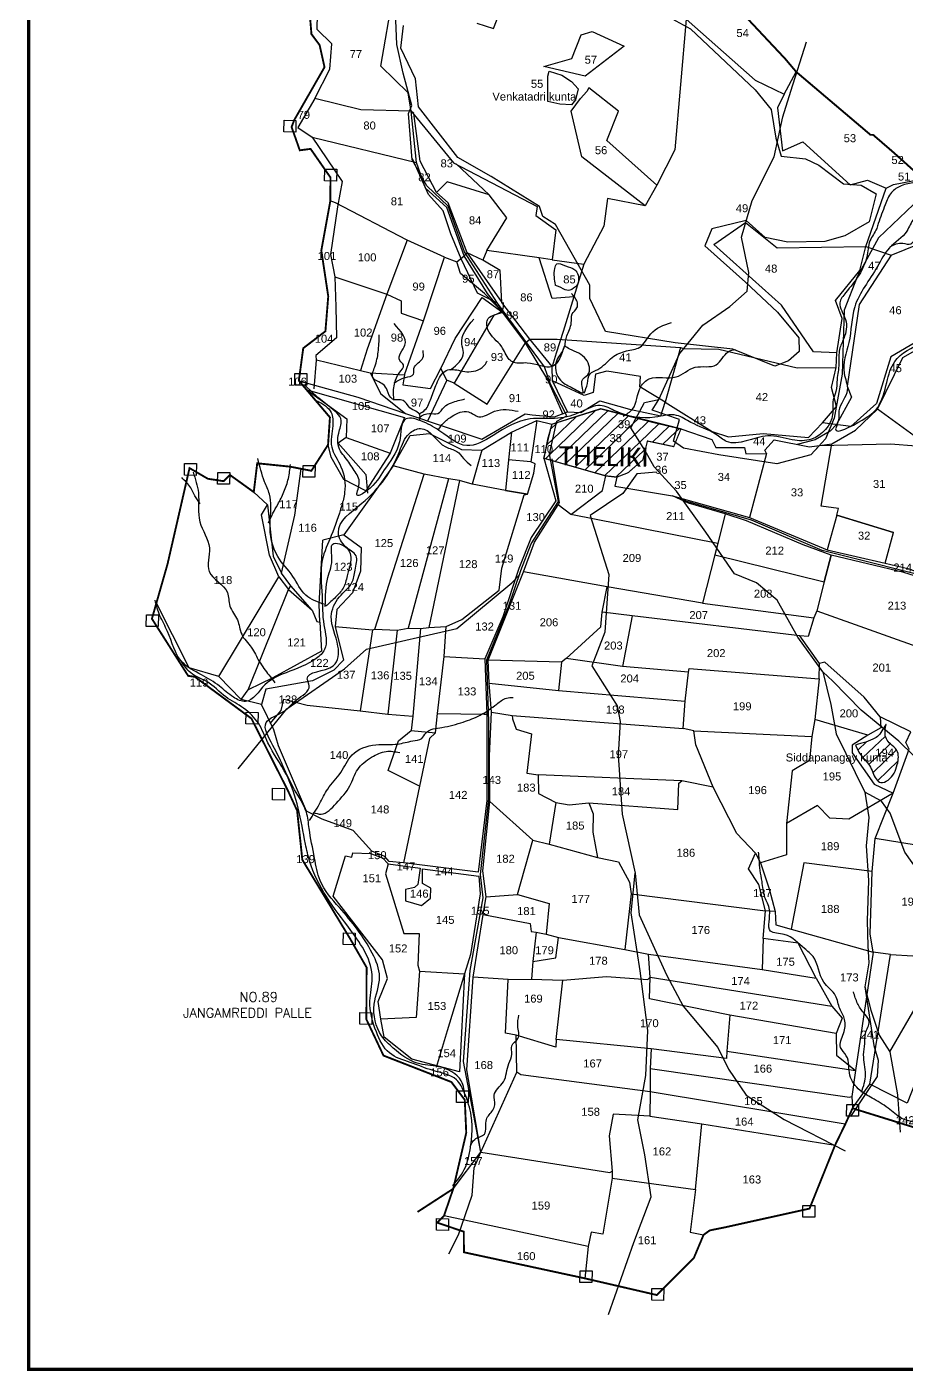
# Model space of a CAD drawing. Header units: inches. Extents: x 198573 to 203005, y 1622290 to 1626765.
# Drawn here: x 198573 to 200440, y 1622290 to 1625145 of the extents above; entities that cross this region are included whole.
import ezdxf
from ezdxf.enums import TextEntityAlignment as Align

# ---------------------------------------------------------------- set-up
doc = ezdxf.new("R2010")
doc.units = ezdxf.units.IN
doc.header["$LTSCALE"] = 15
doc.header["$MEASUREMENT"] = 0
for name, color, linetype in [('HILLS', 3, 'Continuous'), ('PLOT', 7, 'Continuous'), ('PLOT NO', 7, 'Continuous'), ('ROAD', 1, 'Continuous'), ('STREAM', 4, 'Continuous'), ('TEXT', 1, 'Continuous'), ('VILLAGE BOUNDARY', 5, 'Continuous'), ('VILLAGE BOUNDARY STONES', 1, 'Continuous'), ('VILLAGE BOUNDRY', 5, 'Continuous')]:
    doc.layers.add(name, color=color, linetype=linetype)
doc.styles.add('section', font='romant.shx', dxfattribs={"height": 2})
doc.styles.get("Standard").update_dxf_attribs({"font": 'arial.ttf'})
pattern_1 = [(43.9099, (193735.288, 1624458.895), (-13.092405, 13.600313), [])]

msp = doc.modelspace()

# ---------------------------------------------------------------- hatches: boundary and pattern name
at = {"layer": 'PLOT'}
h = msp.add_hatch(dxfattribs=at)
h.set_pattern_fill('ANSI31', color=11, scale=151.024149, angle=-1.0901)
h.set_pattern_definition(pattern_1)
h.paths.add_polyline_path([(199855.5, 1624293.4), (199866.9, 1624314.4), (199791.7, 1624334.1), (199698, 1624304.2), (199683.2, 1624237.5), (199685.7, 1624224.6), (199802.5, 1624191.4), (199826.2, 1624188.9), (199849.6, 1624197.9), (199881, 1624225.3), (199885.8, 1624245), (199885, 1624246.3)])
h = msp.add_hatch(dxfattribs=at)
h.set_pattern_fill('ANSI31', color=11, scale=151.024149, angle=-1.0901)
h.set_pattern_definition(pattern_1)
h.paths.add_polyline_path([(199698, 1624304.2), (199687.8, 1624300.9), (199670.6, 1624228.9), (199685.7, 1624224.6), (199683.2, 1624237.5)])
h = msp.add_hatch(dxfattribs=at)
h.set_pattern_fill('ANSI31', color=11, scale=151.024149, angle=-1.0901)
h.set_pattern_definition(pattern_1)
h.paths.add_polyline_path([(199954.2, 1624293.1), (199904.7, 1624304.4), (199866.9, 1624314.4), (199855.5, 1624293.4), (199885, 1624246.3), (199885.8, 1624245), (199890.9, 1624265.4), (199946.7, 1624253.5), (199950.2, 1624262.2), (199946.5, 1624264.9)])
h = msp.add_hatch(dxfattribs=at)
h.set_pattern_fill('ANSI31', color=11, scale=151.024149, angle=-1.0901)
h.set_pattern_definition(pattern_1)
h.paths.add_polyline_path([(199962.1, 1624291.3), (199954.2, 1624293.1), (199946.5, 1624264.9), (199950.2, 1624262.2)])
at = {"layer": 'STREAM'}
h = msp.add_hatch(dxfattribs=at)
h.set_pattern_fill('ANSI31', color=256, scale=151.024149, angle=-1.0901)
h.set_pattern_definition(pattern_1)
edge = h.paths.add_edge_path()
edge.add_spline(control_points=[(200332.5, 1623619.6), (200335.6, 1623612.7), (200342.9, 1623596.6), (200361.3, 1623580.6), (200370.3, 1623558.9), (200381.1, 1623534.6), (200410.7, 1623548.1), (200422.2, 1623574.1), (200426, 1623607.4), (200403.4, 1623623.4), (200394.1, 1623636.7), (200395.5, 1623650.2), (200395.7, 1623651.7)], knot_values=[9.335601, 9.335601, 9.335601, 9.335601, 11.5604, 14.58455, 16.213629, 18.913851, 20.555215, 24.357425, 27.355235, 29.298539, 32.032487, 32.376571, 32.376571, 32.376571, 32.376571], degree=3, periodic=0)
edge.add_line((200395.7, 1623651.7), (200392, 1623654.7))
edge.add_spline(control_points=[(200392, 1623654.7), (200389.7, 1623650.8), (200383.5, 1623640.3), (200366.5, 1623629), (200347.3, 1623623.7), (200332.5, 1623619.6)], knot_values=[0, 0, 0, 0, 1.04632, 2.382709, 6.742413, 6.742413, 6.742413, 6.742413], degree=3, periodic=0)
h.paths.add_polyline_path([(200159.9, 1623573.2), (200424.7, 1623568.2), (200425.5, 1623607.2), (200160.7, 1623612.3)], flags=9)
h.paths.add_polyline_path([(200362.8, 1623587.8), (200420, 1623586.7), (200420.6, 1623617.6), (200363.4, 1623618.7)], flags=24)

# ---------------------------------------------------------------- linework, layer by layer
at = {"layer": 'HILLS'}
for points in [[(199528.7, 1625152.9), (199564.1, 1625141.6), (199595.5, 1625222.2)], [(199935.6, 1625166.7), (199982.6, 1625140.9), (200119.8, 1625011.5), (200153.7, 1624969.5), (200163.5, 1624908.6), (200174.5, 1624870.4), (200226.5, 1624864.9), (200254.5, 1624851.5), (200307.2, 1624811.4), (200344.9, 1624809), (200376.8, 1624790.2), (200361.3, 1624731.2), (200310.3, 1624701), (200267.2, 1624689.2), (200188.7, 1624687.9), (200140.6, 1624697.6), (200100.7, 1624734), (200027.4, 1624716.2), (200013, 1624680.3), (200099.3, 1624602.8), (200166.7, 1624539), (200212.3, 1624484.9), (200212.8, 1624455.3), (200190.5, 1624436), (200161.2, 1624424.5), (200071.9, 1624460.2), (199949.8, 1624474), (199802.1, 1624497.7), (199768.3, 1624567.9), (199768.7, 1624596.5), (199695.7, 1624725.4), (199669, 1624742.5), (199661.6, 1624763.6), (199559.1, 1624827.2), (199488.1, 1624867.9), (199404.6, 1624975), (199398.5, 1625034.6), (199367.2, 1625099.7), (199373.1, 1625148.3)]]:
    msp.add_lwpolyline(points, dxfattribs=at)
at = {"layer": 'PLOT'}
for points in [[(199986.2, 1625284.9), (199973.3, 1625161.4), (199949, 1624883.7), (199910.9, 1624808.9), (199885.8, 1624765), (199806.1, 1624780.4), (199798.2, 1624721.6), (199755.5, 1624640.7), (199734.3, 1624571.7), (199688.6, 1624567.8), (199661.3, 1624654.3), (199549.8, 1624670.3), (199541.5, 1624649.9), (199507.9, 1624665.3), (199467.9, 1624771), (199442.9, 1624793.3), (199408.4, 1624859.6), (199395.2, 1624961), (199389, 1624965.9), (199383, 1625004.8), (199324.6, 1625061.8), (199350.7, 1625214.2)], [(199711.8, 1624321.7), (199679.4, 1624395.6), (199631.7, 1624473.8), (199583.6, 1624538.6), (199551, 1624578.7), (199502, 1624659.1), (199465.3, 1624761.5), (199419.9, 1624802.3), (199400.3, 1624857.1), (199389, 1624965.9), (199282.1, 1624969), (199184.5, 1624992.8), (199216.5, 1625055.4), (199220.6, 1625109.3), (199190, 1625139.8), (199190.6, 1625172.7), (199278.6, 1625211.6)], [(199973.3, 1625161.4), (200119.6, 1625031.7), (200181.5, 1625001.9), (200206.7, 1625049.6)], [(199670.6, 1625061.2), (199730.7, 1625077.6), (199750, 1625127.9), (199773.4, 1625135.2), (199841.8, 1625104.3), (199758.9, 1625040.5), (199670.6, 1625061.2)], [(199910.9, 1624808.9), (199805, 1624904), (199829.2, 1624965.9), (199766.3, 1625015.7), (199762.1, 1625007.6)], [(199184.5, 1624992.8), (199148.6, 1624931.4), (199178.9, 1624911.1), (199243, 1624816.8), (199233.2, 1624762.8), (199218.1, 1624661.5), (199226.9, 1624614.4), (199229.6, 1624550.5), (199230.6, 1624484.7), (199186.8, 1624447.3), (199187.5, 1624437.2), (199182.4, 1624376.2)], [(199885.8, 1624765), (199751.4, 1624869), (199729.3, 1624965.8), (199748.8, 1624992.8), (199762.1, 1625007.6)], [(200181.5, 1625001.9), (200167.3, 1624973.2), (200177.5, 1624881.8), (200221, 1624900.7), (200321.3, 1624809.6), (200358.4, 1624819.5), (200397.5, 1624802.2)], [(199389, 1624965.9), (199479.2, 1624856.2), (199656.7, 1624763.2), (199654.2, 1624744.6), (199696.6, 1624713.7), (199688.4, 1624650.3), (199661.3, 1624654.3)], [(199178.9, 1624911.1), (199400.3, 1624857.1)], [(199549.8, 1624670.3), (199592.7, 1624739.3), (199555.1, 1624788.1), (199484.8, 1624854.5)], [(199150.8, 1624393.5), (199150.8, 1624393.5), (199276.3, 1624358.8), (199377, 1624324.2), (199539, 1624269), (199631.2, 1624323.4), (199646, 1624321.1), (199693.9, 1624316.5), (199721.5, 1624327.1), (199749.6, 1624326.1), (199789.7, 1624350.7), (199852.8, 1624333.3), (199919, 1624319.1), (199928.5, 1624348.2), (200028.5, 1624285.4), (200063.3, 1624274.4), (200136.3, 1624281.3), (200232.9, 1624272.7), (200262.9, 1624304), (200292.2, 1624338.8), (200281.8, 1624378.8), (200291.8, 1624421.4), (200292.8, 1624452.8), (200304.2, 1624525.4), (200290.2, 1624563.8), (200341.6, 1624627.9), (200354.9, 1624678.6), (200397.5, 1624802.2), (200413.2, 1624810.6), (200475.6, 1624822.5)], [(199555.1, 1624788.1), (199465.9, 1624815.9), (199442.9, 1624793.3)], [(199459.7, 1624655.6), (199380.9, 1624692.2), (199228.6, 1624771.1), (199217.6, 1624775.3)], [(199480.6, 1624388.4), (199550.9, 1624344), (199631.7, 1624473.8), (199641, 1624481.8), (199699.5, 1624481.4), (199961, 1624463.7), (199967.7, 1624461.7), (200042.8, 1624460.8), (200208.6, 1624421.2), (200291.8, 1624421.4), (200292.8, 1624452.8), (200243.2, 1624454.8), (200175.6, 1624554.2), (200032.2, 1624682.9), (200099.4, 1624729.9), (200166.5, 1624675.5), (200354.9, 1624678.6), (200408, 1624660), (200497.5, 1624696.5), (200508.3, 1624733.6), (200555.2, 1624734.1)], [(200555.2, 1624734.1), (200498.2, 1624497.1), (200407.4, 1624444.4), (200377, 1624345.2), (200322.4, 1624296.2), (200262.9, 1624304)], [(199380.9, 1624692.2), (199337.8, 1624577.2), (199296, 1624460.8), (199281.5, 1624415.1)], [(199188, 1624437.9), (199281.5, 1624415.1), (199302.5, 1624409.9), (199375.4, 1624405.9), (199415.3, 1624520.5), (199459.7, 1624655.6), (199486.3, 1624645.9), (199502, 1624659.1), (199507.9, 1624665.3)], [(199583.6, 1624538.6), (199544.8, 1624578.9), (199494.2, 1624621.1), (199486.3, 1624645.9)], [(199507.9, 1624665.3), (199581.8, 1624559.3)], [(199721.5, 1624327.1), (199689, 1624393.3), (199688.5, 1624423.5), (199641, 1624481.8), (199581.8, 1624559.3), (199578.3, 1624627.4), (199541.5, 1624649.9)], [(199688.4, 1624650.3), (199755.5, 1624640.7)], [(200408, 1624660), (200340.5, 1624555.1), (200314.9, 1624381.7), (200323.8, 1624358.4), (200292.4, 1624300.2), (200278.7, 1624286.6), (200247.1, 1624267.6), (200208.6, 1624258.1)], [(199226.9, 1624614.4), (199337.8, 1624577.2), (199367.9, 1624563), (199367.8, 1624537.1), (199415.3, 1624520.5)], [(199375.4, 1624405.9), (199371.5, 1624384.4), (199430.6, 1624377.1), (199452.1, 1624419.3), (199482.8, 1624483), (199539.8, 1624570.1), (199583.6, 1624538.6), (199564.6, 1624532.8), (199480.6, 1624388.4), (199464.9, 1624394.4), (199452.1, 1624419.3)], [(199734.3, 1624571.7), (199720.5, 1624525.7), (199711.8, 1624498.2), (199696.9, 1624452.1), (199688.5, 1624423.5)], [(200618.9, 1624518.5), (200543.7, 1624494.7), (200500, 1624404.8), (200465.1, 1624271.1), (200379.2, 1624333.3)], [(199386.8, 1624276.8), (199428.1, 1624281.7), (199495.9, 1624247.2), (199539.6, 1624246.3), (199602.2, 1624284.5), (199655.9, 1624308.7), (199687.8, 1624300.9), (199791.7, 1624334.1), (199904.7, 1624304.4), (199962.1, 1624291.3), (200027.4, 1624268.8), (200036.4, 1624251.9), (200096.9, 1624251.7), (200100, 1624238.4), (200143.9, 1624238.9), (200140.2, 1624246.1), (200159.8, 1624267.9), (200234.8, 1624252.7), (200282.3, 1624259.7), (200332.7, 1624288.6), (200379.2, 1624333.3), (200433, 1624442.9), (200501.9, 1624481.6)], [(199961, 1624463.7), (199928.5, 1624348.2)], [(199302.5, 1624409.9), (199325, 1624365.9), (199377, 1624324.2)], [(199464.9, 1624394.4), (199424.1, 1624307.4)], [(199928.5, 1624348.2), (199874.4, 1624380.4), (199876.1, 1624402.6), (199805, 1624413.8), (199780.3, 1624407.1), (199776, 1624368.4), (199756.3, 1624362.1), (199689, 1624393.3)], [(199165.5, 1624374.5), (199375.4, 1624315.2), (199344.8, 1624239.7), (199293.2, 1624159.8), (199246.4, 1624183.5), (199219.2, 1624230.8), (199212.8, 1624257.4)], [(199167.4, 1624373.9), (199252.6, 1624312.2), (199251, 1624273.2), (199234.6, 1624261.1), (199293.1, 1624194.3), (199296.5, 1624154.8)], [(199655.9, 1624308.7), (199643.3, 1624221.5)], [(199687.8, 1624300.9), (199678.9, 1624268.3), (199670.6, 1624228.9), (199802.5, 1624191.4), (199826.2, 1624188.9), (199821.8, 1624169.6), (199944.4, 1624148.8), (200107.8, 1624102.9), (200272.2, 1624034.5), (200395.4, 1624006), (200444, 1623994.6), (200489.8, 1623978.3), (200607.6, 1623942.2), (200612.8, 1623939.7), (200660.5, 1623925.5), (200785.4, 1623893.5), (200818.9, 1623871.1), (200969.3, 1623831.2), (201139.3, 1623753.8), (201178.3, 1623737.6), (201429.4, 1623607.5), (201458.4, 1623625.9)], [(199227.8, 1623871.1), (199307.3, 1623864.4), (199312.1, 1623866), (199359.4, 1623863.4), (199382.8, 1623867.7), (199409.4, 1623867.2), (199427.1, 1623869.4), (199463.8, 1623871.7), (199496.5, 1623886.3), (199576.1, 1623948.9), (199582.1, 1623995.6), (199629, 1624150.8), (199636.4, 1624152.8), (199649.7, 1624196.8), (199652.2, 1624217), (199643.3, 1624221.5), (199596, 1624225.4), (199589.6, 1624160.5), (199636.4, 1624152.8), (199589.6, 1624160.5), (199518.8, 1624173.9), (199492.2, 1624181.3), (199468.2, 1624185.2), (199416.7, 1624195.3), (199350.7, 1624212.9), (199386.8, 1624276.8)], [(199251, 1624273.2), (199344.8, 1624239.7)], [(199602.2, 1624284.5), (199596, 1624225.4)], [(199539.6, 1624246.3), (199518.8, 1624173.9)], [(200293.3, 1624107.7), (200296.6, 1624121.8), (200260, 1624126.9), (200282.3, 1624259.7)], [(199670.6, 1624228.9), (199696.1, 1624138.1), (199643.8, 1624060.6), (199617.7, 1623994.4), (199584, 1623891.6), (199545.7, 1623802.5), (199550, 1623685), (199550.1, 1623501.5), (199531.3, 1623349.3), (199373.1, 1623369.1), (199342.2, 1623372.1), (199333.1, 1623382.9), (199305.6, 1623394.4), (199266.2, 1623437.8), (199200.4, 1623462.4), (199166.9, 1623478.9), (199107.9, 1623617.6), (199097.5, 1623651.7), (199071.8, 1623705.5), (199028.3, 1623716.1), (198981.1, 1623765.2), (198917.6, 1623783.3), (198847.2, 1623923.6)], [(200056.1, 1624110.4), (200040, 1624047.9), (200033.9, 1624023.9), (200007.5, 1623921.2), (199805.3, 1623955.5), (199627.8, 1623987.7), (199650.9, 1624050.2), (199701.2, 1624129.5), (199704.2, 1624134.7), (199688.9, 1624227.6)], [(200143.9, 1624238.9), (200107.8, 1624102.9)], [(199028.3, 1623716.1), (199043, 1623736.7), (199128.9, 1623949.9), (199133.8, 1623957.7), (199113.8, 1623984.8), (199142.2, 1624107.9), (199155.8, 1624206.3)], [(199350.7, 1624212.9), (199246.6, 1624066.1), (199201.4, 1624055)], [(199312.1, 1623866), (199416.7, 1624195.3)], [(199728.4, 1624109.6), (199795.5, 1624160.1), (199802.5, 1624191.4)], [(199468.2, 1624185.2), (199382.8, 1623867.7)], [(199492.2, 1624181.3), (199427.1, 1623869.4)], [(199055.1, 1624156.9), (199084.4, 1624129.5), (199096.6, 1624020.5), (199113.8, 1623984.8)], [(199108.4, 1623976.6), (199088.6, 1624023.2), (199071.4, 1624108.7), (199084.4, 1624129.5)], [(200040, 1624047.9), (199728.4, 1624109.6), (199701.2, 1624129.5)], [(200546.7, 1623951.7), (200435.1, 1623985.8), (200281.3, 1624022.9), (200221.2, 1624045.1), (200101.3, 1624095.8), (200056.1, 1624110.4), (199977.8, 1624133.6), (199944.4, 1624148.8)], [(200395.4, 1624006), (200413.6, 1624070.8), (200293.3, 1624107.7), (200272.2, 1624034.5)], [(200293.3, 1624107.7), (200413.6, 1624070.8)], [(199246.6, 1624066.1), (199283.3, 1624039.2), (199281.5, 1623988.6), (199264.6, 1623942.7), (199231.4, 1623907.4), (199227.8, 1623871.1), (199245.9, 1623800), (199225.1, 1623778.4), (199179.6, 1623755.9), (199080.6, 1623738.3), (199071.8, 1623705.5)], [(199195, 1623880.9), (199194.1, 1623918.9), (199201.4, 1624055)], [(200033.9, 1624023.9), (200266.3, 1623966.3), (200281.3, 1624022.9), (200266.3, 1623966.3), (200250.8, 1623904.6), (200244.2, 1623889.5), (200231.9, 1623850.5), (200214.1, 1623851.4)], [(199478.6, 1622677.1), (199537.3, 1622755), (199510.7, 1622909), (199507.1, 1622929.4), (199520.7, 1623126.5), (199541.8, 1623259.6), (199548.2, 1623297.4), (199541.3, 1623352.5), (199556.4, 1623499.7), (199555.4, 1623596.4), (199559.8, 1623689.7), (199554.8, 1623750.9), (199552.8, 1623799.6), (199627.8, 1623987.7)], [(198981.1, 1623765.2), (199108.4, 1623976.6), (199128.9, 1623949.9), (199179.1, 1623905.9), (199189.3, 1623881.9), (199195, 1623880.9), (199199.1, 1623819), (199095.6, 1623762.7), (199043, 1623736.7)], [(199179.1, 1623905.9), (199133.8, 1623957.7)], [(200750.1, 1622980.6), (200716.3, 1623076.8), (200721.6, 1623184.5), (200679.7, 1623377.8), (200605.9, 1623432.7), (200606.2, 1623467.2), (200576.2, 1623509.5), (200549.8, 1623476.4), (200590.1, 1623397.8), (200517.9, 1623397.5), (200374.3, 1623421.1), (200412.3, 1623517.6), (200446.5, 1623610.7), (200439.4, 1623625.1), (200450.1, 1623647.5), (200385, 1623679.5), (200350.7, 1623721.4), (200267.6, 1623795.5), (200256.1, 1623792.8), (200214.1, 1623851.4), (199858.5, 1623894.3), (199795, 1623902), (199805.3, 1623955.5)], [(200250.8, 1623904.6), (200492.3, 1623818.4), (200535, 1623804.2), (200546.7, 1623951.7)], [(199718.2, 1623803.5), (199792.2, 1623870.4), (199795, 1623902)], [(200007.5, 1623921.2), (200244.2, 1623889.5)], [(199858.5, 1623894.3), (199838, 1623786.8)], [(199090, 1623665.4), (199113.5, 1623693.1), (199119.2, 1623716.8), (199168.3, 1623704.6), (199281, 1623692.1), (199339.8, 1623684.9), (199392.5, 1623681.3), (199388.9, 1623650.7), (199440.8, 1623645.4), (199445.5, 1623686.8), (199459, 1623807.7), (199463.8, 1623871.7)], [(199307.3, 1623864.4), (199281, 1623692.1)], [(199359.4, 1623863.4), (199339.8, 1623684.9)], [(199409.4, 1623867.2), (199392.5, 1623681.3)], [(199459, 1623807.7), (199545.7, 1623802.5)], [(200120.5, 1623390.2), (200080.8, 1623431.5), (200030.4, 1623530.1), (199993.3, 1623620), (199989.6, 1623650.1), (199966.6, 1623654.5), (199970.7, 1623713.1), (199978, 1623774.2), (199838, 1623786.8), (199718.2, 1623803.5), (199708.4, 1623795.4), (199552.8, 1623799.6)], [(199708.4, 1623795.4), (199702.1, 1623735.8)], [(199978, 1623774.2), (199979.5, 1623781.9), (200255.5, 1623760.6), (200256.1, 1623792.8)], [(200255.5, 1623760.6), (200246.4, 1623673.8), (200239.6, 1623637.6), (200235.1, 1623587.1), (200198.4, 1623565.1), (200186.2, 1623452.9), (200185.8, 1623386.1), (200130.6, 1623369.6)], [(199554.8, 1623750.9), (199702.1, 1623735.8), (199970.7, 1623713.1)], [(199445.5, 1623686.8), (199544, 1623685.5), (199550, 1623685)], [(199559.8, 1623689.7), (199603.6, 1623682.6), (199604.4, 1623675.6), (199612.3, 1623653.1), (199645, 1623643.7), (199634.6, 1623560.2), (199658.7, 1623556.3), (199659.7, 1623516.6), (199696.2, 1623497.5), (199681.9, 1623409.2)], [(199603.6, 1623682.6), (199966.6, 1623654.5)], [(200385, 1623679.5), (200386.6, 1623656.4), (200358.6, 1623640.6), (200246.4, 1623673.8)], [(199407.1, 1623532.4), (199340.5, 1623565.2), (199362.5, 1623628.5), (199388.9, 1623650.7)], [(199440.8, 1623645.4), (199440.8, 1623645.4), (199428.1, 1623633.8), (199407.1, 1623532.4), (199373.1, 1623369.1)], [(199989.6, 1623650.1), (200239.6, 1623637.6)], [(200358.6, 1623640.6), (200325.6, 1623619.1), (200325.7, 1623602.8), (200372.1, 1623536.8), (200412.3, 1623517.6), (200318.6, 1623462.2), (200278.3, 1623464.3), (200252, 1623491.1), (200186.2, 1623452.9)], [(200030.4, 1623530.1), (199963.6, 1623543.4), (199658.7, 1623556.3)], [(199766.8, 1623497.1), (199955.7, 1623482.4), (199957.2, 1623538.5), (199963.6, 1623543.4)], [(199556.4, 1623499.7), (199647.8, 1623417.6), (199681.9, 1623409.2), (199785.1, 1623380.7), (199829.1, 1623371.4), (199852.8, 1623328.3), (199856.5, 1623303.7), (199843, 1623185.6)], [(199696.2, 1623497.5), (199725, 1623492.6), (199766.8, 1623497.1), (199775.5, 1623473.7), (199774.8, 1623434.7), (199785.1, 1623380.7)], [(199548.2, 1623297.4), (199614.7, 1623301.8), (199647.8, 1623417.6)], [(200326.4, 1622848), (200363, 1622899.1), (200406.7, 1623174.4), (200370.3, 1623179.7), (200363.5, 1623218.6), (200368, 1623350.9), (200374.3, 1623421.1)], [(199223.9, 1623298.6), (199250.1, 1623384.2), (199263.1, 1623381.1), (199265.3, 1623390.4), (199303.2, 1623389.3), (199328.7, 1623379.8), (199340.3, 1623367), (199334.6, 1623345.9), (199373.4, 1623219.2), (199406.5, 1623219), (199403.2, 1623152.3), (199407, 1623139.2), (199400.2, 1623041.1), (199325.1, 1623037.2), (199319.3, 1623075.2), (199339, 1623123.7), (199328.3, 1623163.5), (199223.9, 1623298.6)], [(200249.2, 1623124.3), (200210.6, 1623199), (200136.8, 1623208.6), (200141.4, 1623267.3), (200127.1, 1623323.6), (200105.5, 1623356.6), (200120.5, 1623390.2), (200130.6, 1623369.6), (200149.1, 1623314), (200162.1, 1623265.9), (200141.4, 1623267.3)], [(199340.3, 1623367), (199408.2, 1623357.8), (199403.2, 1623323.7), (199396.4, 1623317.2), (199376.9, 1623312.5), (199377.5, 1623288.5), (199411.3, 1623278.6), (199430.2, 1623294.4), (199430.9, 1623315.5), (199413.2, 1623325.8), (199413.3, 1623356.7), (199532.6, 1623341.4), (199535.4, 1623303.3), (199515.1, 1623175), (199502.5, 1623133.5), (199492, 1622925.3), (199390.6, 1622952.1), (199332, 1622998.9), (199325.1, 1623037.2)], [(200368, 1623350.9), (200223.2, 1623369.5), (200195.7, 1623228.3)], [(199614.7, 1623301.8), (199682.3, 1623283), (199675.7, 1623218.2)], [(199856.5, 1623303.7), (200141.4, 1623267.3)], [(199541.8, 1623259.6), (199642.2, 1623240.4), (199644.3, 1623223.7), (199654.3, 1623222.2), (199675.7, 1623218.2), (199701.9, 1623211), (199843, 1623185.6), (199893.2, 1623175.4), (200134.6, 1623142.8), (200249.2, 1623124.3), (200282.1, 1623065.1), (200304.4, 1623039.6), (200291.9, 1623006.6), (200292.2, 1622961.2), (200332.5, 1622928.6), (200324.5, 1622873), (200326.4, 1622848)], [(200162.1, 1623265.9), (200163.5, 1623237.9), (200195.7, 1623228.3), (200370.3, 1623179.7)], [(199654.3, 1623222.2), (199647.6, 1623160), (199644.9, 1623122.3)], [(199647.6, 1623160), (199696.5, 1623167.8), (199701.9, 1623211)], [(200136.8, 1623208.6), (200134.6, 1623142.8)], [(199595.1, 1623121.6), (199644.9, 1623122.3), (199711, 1623120.2), (199803.8, 1623127.9), (199891.5, 1623121.6), (199896.7, 1623126.9), (199893.2, 1623175.4)], [(200370.3, 1623179.7), (200332.5, 1622928.6)], [(200531.4, 1623163.6), (200503.8, 1623052.1), (200482.6, 1622961.7), (200442.2, 1622859.2), (200363, 1622899.1)], [(200406.7, 1623174.4), (200501.6, 1623168.7), (200531.4, 1623163.6), (200702.9, 1623132.3), (200702.8, 1623177.8), (200721.6, 1623184.5)], [(199407, 1623139.2), (199502.5, 1623133.5)], [(199502.5, 1623133.5), (199465.8, 1623012.9), (199442.2, 1622934.6)], [(199537.3, 1622755), (199613.7, 1622924.9), (199612.1, 1623003), (199589.2, 1623007.6), (199595.1, 1623121.6), (199520.7, 1623126.5)], [(200059.5, 1622969.4), (200058.8, 1622953.5), (199898.9, 1622974.1), (199697.2, 1622993.9), (199711, 1623120.2)], [(200291.9, 1623006.6), (200065.5, 1623045.8), (199895.5, 1623080.4), (199896.7, 1623126.9)], [(199896.7, 1623126.9), (200282.1, 1623065.1)], [(200065.5, 1623045.8), (200059.5, 1622969.4), (200332.5, 1622928.6)], [(199697.2, 1622993.9), (199696.7, 1622977.9), (199612.1, 1623003)], [(199898.9, 1622974.1), (199896.7, 1622932.2), (199897, 1622883.2), (199896, 1622831), (200006.2, 1622815.1), (200289.2, 1622769.6)], [(199896.7, 1622932.2), (200319.9, 1622871.4), (200324.5, 1622873)], [(200310.9, 1622814.2), (199897, 1622883.2), (199622.1, 1622919.3), (199613.7, 1622924.9)], [(199896, 1622831), (199817.8, 1622835.2), (199809.4, 1622789.3), (199815.9, 1622714.3), (199816, 1622699.6), (199796.2, 1622580.9), (199771.1, 1622584.8), (199765.1, 1622554.7), (199757.9, 1622486.8)], [(199816, 1622699.6), (199993, 1622675.4), (200006.2, 1622815.1)], [(199537.3, 1622755), (199811.1, 1622711.5), (199815.9, 1622714.3)], [(199993, 1622675.4), (199981.6, 1622584.7), (200010, 1622579.1)], [(199765.1, 1622554.7), (199459, 1622619.9)]]:
    msp.add_lwpolyline(points, dxfattribs=at)
at = {"layer": 'PLOT', "color": 11, "const_width": 2.52}
msp.add_lwpolyline([(199670.6, 1624228.9), (199687.8, 1624300.9), (199791.7, 1624334.1), (199962.1, 1624291.3), (199946.7, 1624253.5), (199890.9, 1624265.4), (199881, 1624225.3), (199849.6, 1624197.9), (199826.2, 1624188.9), (199802.5, 1624191.4), (199670.6, 1624228.9)], dxfattribs=at)
at = {"layer": 'PLOT'}
msp.add_spline([(199180.8, 1623476.5), (199198.1, 1623472.9), (199229.9, 1623495.6), (199259.3, 1623532.9), (199275.8, 1623567.9), (199305.3, 1623593.6), (199336, 1623606.1), (199364.9, 1623603.5)], degree=3, dxfattribs=at)
at = {"layer": 'ROAD'}
for points in [[(199469.1, 1622538.6), (199490, 1622579.1), (199518.7, 1622663.4), (199523, 1622721.4), (199537.3, 1622755), (199500.7, 1622947.5), (199514.2, 1623140.8), (199542.3, 1623295.3), (199536.2, 1623344.7), (199553.9, 1623505.6), (199554.3, 1623669.2), (199550, 1623800.5), (199596.6, 1623915.4), (199622.1, 1623990.2), (199643.9, 1624046.8), (199702.3, 1624136.8), (199683.2, 1624237.5), (199698.8, 1624307.7), (199720, 1624318.6), (199685.3, 1624385.9), (199672.5, 1624423.2), (199572.7, 1624558.4), (199502.2, 1624667.4), (199468, 1624764.1), (199422.5, 1624807.7), (199391.3, 1624862.8), (199383.8, 1624961), (199390.8, 1624978.2), (199372.2, 1625046.8), (199358.8, 1625107.6), (199355.9, 1625176)], [(200486.3, 1623567.4), (200424.9, 1623627.7), (200344.9, 1623693.4), (200284.4, 1623755.4), (200263.5, 1623774.9), (200209.9, 1623848.6), (200166.6, 1623927.1), (200122.5, 1623964.3), (200075.5, 1623983), (200014.6, 1624072), (199952.7, 1624158.9), (199905.5, 1624210.5), (199885, 1624246.3), (199855.5, 1624293.4), (199884.4, 1624346.9), (199915, 1624353.9), (199959.2, 1624450.7), (200008.5, 1624511.4), (200065.9, 1624550.9), (200102.9, 1624584), (200106.2, 1624623.6), (200090.7, 1624698.2), (200113.4, 1624776.1), (200160, 1624869), (200178.5, 1624954), (200195.6, 1625008.6), (200228.9, 1625113.6)], [(199572.7, 1624558.4), (199530, 1624579.8), (199495.5, 1624652.6), (199473.4, 1624705.7), (199457.2, 1624754.2), (199426.3, 1624789), (199391.9, 1624864.5)], [(200517.8, 1624828.9), (200455.8, 1624767.5), (200381.7, 1624697.1), (200336.2, 1624614.3), (200308.6, 1624543.1), (200304.3, 1624407.6), (200287.3, 1624314.1), (200268.7, 1624269.7), (200237.6, 1624235.7), (200165.4, 1624216.8), (200042.3, 1624236), (199967.3, 1624250.1), (199946.5, 1624264.9), (199959.2, 1624311.1), (199901.2, 1624330.8), (199915, 1624353.9)], [(200237.6, 1624235.7), (200256.1, 1624255.8), (200407.2, 1624259.5), (200516.1, 1624250.6), (200619.1, 1624241.1), (200822, 1624267.7), (200976.2, 1624236.9), (201069.2, 1624194.6), (201230.3, 1624200.7), (201350.2, 1624146), (201432.8, 1624090.4), (201520.2, 1624005.6), (201630.8, 1623954.5), (201691, 1623917.8), (201761, 1623865), (201845.3, 1623798.8), (202007.1, 1623723.1)], [(199910.1, 1624199.5), (199868.6, 1624195.5), (199838.7, 1624153.7), (199769.4, 1624107.3), (199808.9, 1623981.7), (199800.7, 1623859.5), (199772.9, 1623788), (199826.9, 1623703), (199833.2, 1623669.5), (199828.6, 1623598.3), (199836.9, 1623472.5), (199864.7, 1623347.2), (199873.6, 1623259.1), (199931.7, 1623131.5), (199967, 1623065.1), (200040.1, 1622976.9), (200063.1, 1622931.4), (200100.3, 1622875.8), (200181.5, 1622823.9), (200310.6, 1622757.4)], [(201991, 1623717.6), (201838.4, 1623693.6), (201706.7, 1623668.4), (201578.4, 1623660.3), (201397.4, 1623622.9), (201247.2, 1623693.2), (201130.6, 1623750.7), (200967.3, 1623827.6), (200847.4, 1623856), (200816.1, 1623868.2), (200787, 1623888.6), (200663.9, 1623917.8), (200470.7, 1623980.6), (200321.3, 1624017.8), (200262, 1624032.6), (200111.8, 1624097.1), (199972.1, 1624137.6), (199964.5, 1624141.7)], [(199021.8, 1623568.8), (199125.5, 1623696.5), (199247.4, 1623781.5), (199294.1, 1623823), (199486.2, 1623866.9), (199603.2, 1623964.2), (199620, 1623982)], [(200263.5, 1623774.9), (200280.3, 1623706), (200291.5, 1623643.4), (200352.4, 1623519.6), (200361, 1623465.9), (200355, 1623405.3), (200360.1, 1623331.8), (200357.4, 1623246.5), (200358.5, 1623193), (200361, 1623157.3), (200352.1, 1623106.3), (200365, 1623056.4), (200382.8, 1623003.1), (200405.2, 1622967.8), (200421.7, 1622876.4), (200427.7, 1622797)], [(200405.2, 1622967.8), (200459.1, 1623060.9), (200490.3, 1623150.5), (200493.2, 1623235.7), (200504.6, 1623297.4), (200437.1, 1623392.2), (200405.9, 1623474.8), (200387.6, 1623500.4), (200352.4, 1623519.6)], [(199808, 1622410.1), (199861.8, 1622563.3), (199898.5, 1622660.1), (199885.7, 1622749.4), (199870.2, 1622823.4), (199887.2, 1622917.7), (199891.6, 1623013.4), (199875.3, 1623140), (199856.4, 1623262.9), (199864.7, 1623347.2)], [(200352.1, 1623106.3), (200371.5, 1622981.4), (200380.4, 1622949.9), (200378.6, 1622915.3), (200322.2, 1622830.4)]]:
    msp.add_lwpolyline(points, dxfattribs=at)
at = {"layer": 'STREAM'}
msp.add_lwpolyline([(199679.6, 1624986.5), (199679.5, 1625022.1), (199679.2, 1625040.1), (199682.5, 1625050.9), (199709.1, 1625042.6), (199729.9, 1625029.3), (199743.6, 1625013.7), (199738.4, 1624990.4), (199729.7, 1624979.4), (199704.9, 1624981.2), (199679.6, 1624986.5)], dxfattribs=at)
for points in [[(200486.9, 1624816.8), (200429.8, 1624807.4), (200408.9, 1624793.3), (200395.7, 1624766.9), (200381, 1624727.5), (200377.6, 1624716.9), (200363.4, 1624690.8), (200356.4, 1624656.1), (200340.3, 1624618.4), (200311.7, 1624580.4), (200299.4, 1624559.2), (200311.2, 1624523.6), (200307.8, 1624483.1), (200298.7, 1624460.1), (200297.5, 1624429.3), (200293.6, 1624396.1), (200290.8, 1624370.3), (200285.3, 1624352.7), (200284.1, 1624321.7), (200239.4, 1624269.4), (200198.5, 1624267.8), (200146.2, 1624276.2), (200058.6, 1624264.5), (200035.7, 1624279.7), (199983.2, 1624304.9), (199952.8, 1624319.9), (199906.7, 1624316.1), (199824, 1624328.5), (199790.8, 1624340.7), (199750.5, 1624327.6), (199700.6, 1624313.7), (199642, 1624312.5), (199563.3, 1624277.3), (199507.1, 1624255.6), (199452.4, 1624285), (199414.7, 1624306.1), (199377.9, 1624312.3), (199364.4, 1624263.8), (199332.1, 1624204.1), (199295, 1624159.5), (199274.8, 1624150.1), (199279, 1624174.6), (199268.4, 1624202.7), (199249.4, 1624230.4), (199239.4, 1624243.6), (199235.5, 1624282.4), (199240.7, 1624308.8), (199214.3, 1624339.5), (199162.6, 1624384.6)], [(200528.9, 1624784.7), (200513.3, 1624759.1), (200456.8, 1624737), (200441.6, 1624711.4), (200404.6, 1624675.5), (200379.3, 1624635.9), (200330.9, 1624550.3), (200318.6, 1624474.6), (200308.4, 1624409.3), (200315.2, 1624373.5), (200297.4, 1624329.5), (200296.1, 1624308.3), (200290.5, 1624291), (200346.6, 1624309.7), (200379.7, 1624336.9), (200399.1, 1624389.8), (200416, 1624434.3), (200475.4, 1624475.9), (200505.6, 1624499.9), (200520.8, 1624559), (200547.6, 1624625.7), (200569.2, 1624690.9), (200584, 1624728.3), (200593.5, 1624754.1), (200597.4, 1624757.8)], [(200406.3, 1624678.8), (200432.9, 1624685.5), (200450, 1624684), (200458.1, 1624692.8), (200478.9, 1624711.6), (200490.9, 1624724.7), (200510.7, 1624739.1), (200537.8, 1624742.6), (200545.4, 1624744.2), (200572.3, 1624727.4), (200585.5, 1624716), (200605.3, 1624702.3), (200622.3, 1624698)], [(199695.9, 1624597), (199694.2, 1624632.1), (199698.2, 1624641.8), (199716.6, 1624637.3), (199736.7, 1624629.2), (199744.2, 1624603.2), (199737.8, 1624592.6), (199722.7, 1624585.2), (199706.8, 1624591.4), (199695.9, 1624597), (199696.2, 1624597)], [(199714.5, 1624467.7), (199688.5, 1624423.5), (199635.6, 1624431.1), (199606.6, 1624432.4), (199597.6, 1624438.7), (199581.4, 1624465.6), (199552.3, 1624501.9), (199552.8, 1624525.5), (199566.7, 1624533.6), (199582.8, 1624543.2), (199585.4, 1624559.9)], [(199715.4, 1624465.3), (199719.7, 1624488.7), (199729.2, 1624516.5), (199731.3, 1624535.2), (199741.1, 1624548), (199742.2, 1624559.2), (199730, 1624578.5)], [(199352.6, 1624352.5), (199352, 1624374.8), (199354.7, 1624389.9), (199363.6, 1624409.7), (199373, 1624427.1), (199365.1, 1624436.2), (199366.8, 1624452.3), (199376.1, 1624469.2), (199353.3, 1624514.8)], [(199473, 1624416.6), (199500.3, 1624453.6), (199496.8, 1624470.9), (199522.1, 1624524)], [(199756.2, 1624367.1), (199763.5, 1624387.6), (199769.2, 1624408), (199785.4, 1624417.6), (199816.3, 1624442.9), (199846.3, 1624456.8), (199874.6, 1624464.6), (199898, 1624493.1), (199941.9, 1624517.4)], [(199406.8, 1624309.2), (199408, 1624320.1), (199386.4, 1624336.1), (199372, 1624351.6), (199349.7, 1624354.4), (199338.2, 1624373.1), (199329.9, 1624385.6), (199308.3, 1624399.8), (199312.1, 1624423), (199319.3, 1624454.2), (199321.5, 1624490.7)], [(199353.2, 1624389), (199377.2, 1624400.4), (199394, 1624407.2), (199395.2, 1624419.5), (199414.1, 1624441.9), (199414.4, 1624457.6)], [(199714.5, 1624467.7), (199726.3, 1624460.4), (199744.9, 1624451.7), (199760.4, 1624439.2), (199764.5, 1624406.1), (199751.8, 1624392.7), (199753.7, 1624367.4), (199740.4, 1624373.6), (199713.6, 1624388.3), (199700.5, 1624402.6), (199698.5, 1624437.4), (199713.3, 1624463), (199714.5, 1624467.7)], [(199839.1, 1624318.4), (199859.2, 1624333.2), (199876.9, 1624380.8), (199894.7, 1624397.2), (199951.9, 1624401.5), (199991.9, 1624422), (200037, 1624427.3), (200062.6, 1624454.9), (200078, 1624460)], [(199406.1, 1624323.4), (199418.6, 1624331.3), (199431.5, 1624356.6), (199443.5, 1624387.3), (199463.9, 1624415.4), (199493.9, 1624414.8), (199511.9, 1624412.5), (199546.8, 1624428.5), (199550.3, 1624435.1)], [(199189.9, 1624350.7), (199219.6, 1624325.9), (199222.8, 1624298), (199220.5, 1624252.6), (199240.2, 1624210.9), (199248, 1624156), (199241.8, 1624128.4), (199219.7, 1624064.7), (199200.6, 1624012.6), (199200.1, 1623937), (199204, 1623874.8), (199205.3, 1623822.3), (199187.8, 1623803.6), (199123.6, 1623773.3), (199078.9, 1623747.6), (199037.8, 1623712.2), (199012, 1623721.1), (198982.2, 1623744.8), (198944.1, 1623768.8), (198902.8, 1623796), (198872, 1623860.7), (198855.9, 1623894.4), (198845.4, 1623927.1)], [(199406.4, 1624315.6), (199428, 1624324.1), (199445.8, 1624323.8), (199459.2, 1624337.5), (199475.1, 1624346.7), (199503.2, 1624354.8)], [(199447.3, 1624289.9), (199458.2, 1624303.6), (199476, 1624317.9), (199510.7, 1624327.3), (199533.1, 1624317.1), (199566.3, 1624328.6), (199616.3, 1624328.6)], [(199503.4, 1622872.2), (199495.6, 1622906), (199447.5, 1622936.4), (199402.2, 1622943.8), (199351.3, 1622975.7), (199326.5, 1623001.9), (199310.8, 1623068.9), (199322.2, 1623127.2), (199306.8, 1623177.5), (199236.9, 1623274.3), (199195.8, 1623331.7), (199184.1, 1623379.6), (199172.6, 1623442.5), (199166.7, 1623476.8), (199141.8, 1623524.8), (199095.9, 1623618.8), (199081.3, 1623667.3), (199118.3, 1623690.9), (199145.9, 1623715.7), (199172.7, 1623745.6), (199168.8, 1623759.7), (199223.7, 1623788), (199233.9, 1623829.9), (199219.6, 1623892.6), (199236.8, 1623934.3), (199263.6, 1623964.7), (199270.2, 1623991.3), (199272.2, 1624021.6), (199250.1, 1624040.8), (199234.7, 1624071), (199284.2, 1624133.1), (199365, 1624244.3), (199384.9, 1624280.9), (199409, 1624292.1), (199462.6, 1624252.9), (199486.3, 1624243.1), (199500.6, 1624228.3), (199516.7, 1624213.5)], [(199204.4, 1623918.6), (199165.7, 1623937.9), (199138.1, 1623977.9), (199105.9, 1624019.8), (199089.6, 1624089.6), (199091.6, 1624126.2), (199088.4, 1624152.7), (199078.2, 1624178.9), (199063.8, 1624228)], [(199086.3, 1624091.5), (199095.6, 1624111.8), (199106.1, 1624130.6), (199119.2, 1624157.3), (199128.6, 1624185.9), (199132.8, 1624215.5)], [(198941.1, 1624132.2), (198930.3, 1624149.1), (198921.3, 1624166), (198902.2, 1624187.7)], [(198926.2, 1624199), (198937.5, 1624155.6), (198940.5, 1624093.8), (198960.8, 1624038.2), (198960.3, 1623988.1), (198999, 1623943.7), (199004.5, 1623914.9), (199020.2, 1623885.3), (199029.4, 1623855), (199049.7, 1623827.2), (199066.8, 1623797.1), (199087.2, 1623768.4), (199099.9, 1623751.5)], [(199206.9, 1623914.4), (199212.6, 1623975.6), (199221.1, 1624018.8), (199222.6, 1624046.4), (199253.9, 1624036.8), (199260.4, 1624023.2), (199254.1, 1623982.2), (199246.2, 1623955.4), (199230.8, 1623935.7), (199211.1, 1623916.9), (199206.9, 1623914.4), (199205.3, 1623915)], [(199477.8, 1622683.4), (199504.4, 1622723.1), (199512.4, 1622749.6), (199516.7, 1622832.1), (199502.6, 1622880.1), (199485.4, 1622908.5), (199435.7, 1622928.2), (199387.3, 1622945.5), (199343.2, 1622965.5), (199315.3, 1623010.3), (199301.6, 1623076), (199306.7, 1623124.6), (199261.3, 1623226), (199209.3, 1623297.6), (199173.7, 1623372.7), (199165, 1623409.4), (199123.7, 1623557.6), (199085.2, 1623624.3), (199064.9, 1623665.8), (199033.6, 1623697.8), (198995.7, 1623721.9), (198955.1, 1623754.5), (198921.3, 1623772.9), (198900.7, 1623798.6)], [(199173.1, 1623459), (199194.7, 1623494.8), (199212, 1623526), (199239.9, 1623561.2), (199264, 1623598.8), (199314.5, 1623620.3), (199360.8, 1623621.8), (199392.8, 1623628.3), (199411.6, 1623633.7), (199420.8, 1623645.4), (199454.5, 1623657.2), (199500, 1623668.5), (199535.6, 1623683.1), (199570.9, 1623706.7), (199591.6, 1623719.2), (199606, 1623720.8)], [(200332.5, 1623619.6), (200373.9, 1623634.3), (200384.3, 1623642.8), (200397.4, 1623663.1), (200395.3, 1623647.3), (200406.6, 1623622.2), (200420.3, 1623608.3), (200421.3, 1623578.1), (200401.7, 1623545.2), (200386.1, 1623539.9), (200369.4, 1623561.4), (200362.2, 1623576.1), (200343, 1623599.8), (200332.5, 1623619.6)], [(201500.3, 1623491.7), (201480.4, 1623457.5), (201457.3, 1623437.2), (201423.6, 1623432.4), (201390.4, 1623425.6), (201361.4, 1623408.4), (201314.4, 1623404.9), (201288.7, 1623401.9), (201255, 1623399.6), (201221.6, 1623380), (201206.7, 1623350.7), (201160.5, 1623288.6), (201140.8, 1623240.2), (201122.9, 1623205.4), (201090.1, 1623171), (201035.6, 1623136.5), (200978.5, 1623102.4), (200940.5, 1623101.1), (200884.6, 1623072.1), (200838.8, 1623051.7), (200706.7, 1623002.2), (200686.8, 1622941.4), (200660.7, 1622892), (200641.7, 1622856.8), (200602.9, 1622815.1), (200584.8, 1622799.2), (200557.4, 1622793.6), (200494.6, 1622812.6), (200431.1, 1622826.6), (200401.9, 1622848.4), (200367.7, 1622869.8), (200342.3, 1622886.1), (200320.7, 1622918.1), (200313.1, 1622959.7), (200301.1, 1622977.2), (200307.1, 1623007.2), (200309.6, 1623036.3), (200299.2, 1623059.7), (200290.3, 1623087.1), (200265.2, 1623116.2), (200242.5, 1623170.5), (200224.5, 1623187.1), (200181.5, 1623217.1), (200152.5, 1623224.5), (200150.3, 1623269.8), (200140.4, 1623296.1), (200134.2, 1623329.8), (200130.2, 1623353.1), (200128.1, 1623376.9), (200126.9, 1623392.2)], [(200345.4, 1622882.2), (200354.1, 1622919.7), (200349.9, 1622961.8), (200352.4, 1622985.5), (200353.8, 1623007.2), (200361.7, 1623032.3), (200350.1, 1623050.8), (200337.1, 1623070.8), (200328.2, 1623095.2)], [(199514.5, 1622766.8), (199524.2, 1622781.9), (199544.6, 1622793.2), (199549, 1622824.3), (199562.4, 1622843.8), (199566.8, 1622855.4), (199565.3, 1622875.6), (199585, 1622904.2), (199596.5, 1622943.3), (199603.3, 1622963.2), (199602.7, 1622980.5), (199615.7, 1622996.1), (199615.5, 1623023.5), (199617.9, 1623045.5)]]:
    msp.add_spline(points, degree=3, dxfattribs=at)
at = {"layer": 'VILLAGE BOUNDARY', "const_width": 4}
for points in [[(200578.4, 1622769.8), (200326.4, 1622848), (200310.9, 1622814.2), (200289.2, 1622769.6), (200235, 1622635), (200057.6, 1622595.6), (200023.1, 1622588.6), (200010, 1622579.1), (199989.6, 1622530.5), (199910.7, 1622451.4), (199757.9, 1622486.8), (199501.3, 1622542.2), (199501, 1622586), (199444.7, 1622605), (199459, 1622619.9), (199478.6, 1622677.1), (199402.8, 1622627.9), (199478.6, 1622677.1), (199506.2, 1622795.9), (199503.1, 1622865.8), (199474.7, 1622903.8), (199330.5, 1622960), (199294.2, 1623036.9), (199294.6, 1623147.2), (199258.7, 1623209.8), (199158.2, 1623375.8), (199147.1, 1623480.5), (199127.7, 1623522.5), (199050.1, 1623675.9), (198929.9, 1623764.6), (198915.8, 1623766.6), (198838.8, 1623887.9), (198871.9, 1624003.7), (198918.7, 1624207.9), (198957.6, 1624185.2), (198991.3, 1624180.1), (199004.5, 1624193.3), (199055.1, 1624156.9), (199062.4, 1624218.1), (199132.4, 1624210.9), (199177.4, 1624202.1), (199212.8, 1624257.4), (199216.8, 1624315.6), (199150.8, 1624393.5), (199160.1, 1624462.5), (199207.2, 1624498.6), (199213.2, 1624572.8), (199198.5, 1624670.2), (199217.6, 1624775.3), (199218, 1624825.1), (199175.7, 1624885.9), (199152.8, 1624882.9), (199135.4, 1624932.4), (199140.9, 1624947), (199205.3, 1625059.5), (199194.8, 1625106.6), (199177.5, 1625129.8), (199171.5, 1625204.2)], [(200103.6, 1625162.3), (200183.5, 1625077.1), (200206.7, 1625049.6), (200364.4, 1624915.8), (200370.1, 1624915.7), (200413.2, 1624878.5), (200475.6, 1624822.5), (200481, 1624817.2), (200525, 1624777.5), (200548.3, 1624756.9), (200610.5, 1624703), (200677.1, 1624646.5), (200863.1, 1624491.2), (200969.5, 1624415.5), (201253.1, 1624210.2), (201584.4, 1624217.6)]]:
    msp.add_lwpolyline(points, dxfattribs=at)
at = {"layer": 'VILLAGE BOUNDARY STONES'}
for points in [[(199119.3, 1624946.6), (199144.7, 1624946.1), (199144.2, 1624921.3), (199118.8, 1624921.8)], [(199205.8, 1624843), (199231.2, 1624842.5), (199230.7, 1624817.7), (199205.3, 1624818.2)], [(199142.5, 1624409), (199167.9, 1624408.6), (199167.4, 1624383.7), (199142, 1624384.2)], [(198908.2, 1624217.8), (198933.6, 1624217.3), (198933.1, 1624192.5), (198907.7, 1624193)], [(198978.6, 1624198.8), (199004, 1624198.3), (199003.6, 1624173.5), (198978.2, 1624174)], [(199160, 1624213.6), (199185.4, 1624213.1), (199184.9, 1624188.3), (199159.5, 1624188.8)], [(198827.4, 1623896.5), (198852.8, 1623896), (198852.3, 1623871.2), (198826.9, 1623871.7)], [(199038.9, 1623689.4), (199064.3, 1623688.9), (199063.8, 1623664.1), (199038.4, 1623664.6)], [(199095.1, 1623527.9), (199120.5, 1623527.4), (199120, 1623502.6), (199094.6, 1623503.1)], [(199245.3, 1623220.5), (199270.7, 1623220.1), (199270.3, 1623195.2), (199244.9, 1623195.7)], [(199280.5, 1623051.4), (199305.9, 1623050.9), (199305.4, 1623026.1), (199280, 1623026.6)], [(199485.7, 1622885.3), (199511.1, 1622884.8), (199510.6, 1622860), (199485.2, 1622860.5)], [(200313.9, 1622856.4), (200339.3, 1622855.9), (200338.8, 1622831.1), (200313.4, 1622831.6)], [(200221.1, 1622641.8), (200246.5, 1622641.3), (200246, 1622616.5), (200220.6, 1622617)], [(199443.3, 1622613.8), (199468.7, 1622613.3), (199468.2, 1622588.5), (199442.8, 1622589)], [(199748.1, 1622503), (199773.5, 1622502.5), (199773, 1622477.7), (199747.6, 1622478.2)], [(199900.3, 1622465.4), (199925.7, 1622464.9), (199925.3, 1622440.1), (199899.9, 1622440.6)]]:
    msp.add_lwpolyline(points, close=True, dxfattribs=at)
at = {"layer": 'VILLAGE BOUNDRY', "const_width": 7}
msp.add_lwpolyline([(198576.9, 1626337.9), (203001.3, 1626337.9), (203001.3, 1622293.3), (198576.9, 1622293.3)], close=True, dxfattribs=at)

# ---------------------------------------------------------------- texts
at = {"layer": 'PLOT', "color": 1, "insert": (199703.1, 1624254.5), "char_height": 40.273, "width": 239.721, "attachment_point": 1, "rotation": 358.9099, "style": 'section'}
msp.add_mtext('{\\fCalibri|b0|i0|c0|p34;THELIKI}', dxfattribs=at)
at = {"layer": 'PLOT NO'}
for s, p in [('54', (200093, 1625132.1)), ('77', (199271.9, 1625087.4)), ('57', (199770.8, 1625075.3)), ('55', (199656.6, 1625024.2)), ('Venkatadri kunta', (199650.8, 1624997.1)), ('79', (199161.4, 1624958.2)), ('80', (199301, 1624935.6)), ('53', (200320.8, 1624908.6)), ('56', (199792.5, 1624883.1)), ('83', (199464.8, 1624855.2)), ('52', (200422.1, 1624862.4)), ('82', (199417.5, 1624825.5)), ('51', (200436, 1624827.2)), ('81', (199359.2, 1624774.6)), ('49', (200091.7, 1624759.9)), ('84', (199525.1, 1624734.2)), ('101', (199210.4, 1624658.4)), ('100', (199295.7, 1624655.5)), ('47', (200372.8, 1624637.7)), ('95', (199510.7, 1624610.1)), ('87', (199562.9, 1624619.8)), ('85', (199725.3, 1624608.7)), ('48', (200153.5, 1624631.7)), ('99', (199405.1, 1624593.5)), ('86', (199634, 1624570.5)), ('88', (199603.9, 1624532.4)), ('46', (200417.4, 1624543.2)), ('102', (199287.3, 1624495.8)), ('96', (199450, 1624499.4)), ('104', (199204.4, 1624482.7)), ('98', (199359.1, 1624485.1)), ('94', (199514.8, 1624475.5)), ('89', (199683.9, 1624464.3)), ('93', (199571.6, 1624443.8)), ('41', (199844.1, 1624443.2)), ('45', (200418, 1624420.2)), ('106', (199148, 1624391.6)), ('103', (199254.8, 1624397.8)), ('90', (199686.6, 1624396.3)), ('91', (199609.9, 1624356.5)), ('42', (200133.9, 1624358.8)), ('105', (199283, 1624339.7)), ('97', (199401.8, 1624347.1)), ('92', (199681.2, 1624321.8)), ('40', (199740.3, 1624345.2)), ('107', (199323.4, 1624292.3)), ('39', (199841.4, 1624301)), ('43', (200002.1, 1624309.5)), ('109', (199487, 1624270.6)), ('38', (199823.5, 1624271.5)), ('44', (200128.3, 1624264.8)), ('111', (199619.9, 1624251.7)), ('110', (199670.7, 1624248.2)), ('108', (199302.3, 1624232.8)), ('114', (199454.4, 1624229)), ('113', (199558.4, 1624218.7)), ('37', (199922.8, 1624232.2)), ('112', (199623, 1624193.3)), ('36', (199920.3, 1624204.3)), ('34', (200053.3, 1624189.1)), ('210', (199756.7, 1624164.2)), ('35', (199961.1, 1624171.9)), ('33', (200208.5, 1624156.3)), ('31', (200382.9, 1624174.2)), ('117', (199128.8, 1624131.2)), ('115', (199256.7, 1624126.1)), ('130', (199653.5, 1624103.8)), ('211', (199950.3, 1624105.9)), ('116', (199169.2, 1624081.2)), ('32', (200351, 1624064.3)), ('125', (199331.2, 1624048.6)), ('127', (199440.2, 1624033.2)), ('129', (199586.5, 1624015.8)), ('209', (199857.9, 1624017)), ('212', (200161, 1624032.6)), ('123', (199244.9, 1623998.3)), ('126', (199385, 1624006.3)), ('128', (199510.3, 1624003.9)), ('214', (200432.8, 1623996.7)), ('118', (198989.7, 1623970)), ('124', (199269.4, 1623955.2)), ('208', (200136.6, 1623941.1)), ('131', (199603.3, 1623915.5)), ('207', (199999.7, 1623895.7)), ('213', (200420.6, 1623915.7)), ('132', (199545.1, 1623871.4)), ('206', (199681.9, 1623880.4)), ('120', (199060.9, 1623859.2)), ('121', (199145.8, 1623837.6)), ('203', (199818.5, 1623831)), ('202', (200036.9, 1623814.9)), ('122', (199194.3, 1623794.1)), ('201', (200388.4, 1623784.2)), ('119', (198938.9, 1623752.3)), ('137', (199251.2, 1623769)), ('136', (199323.2, 1623767.7)), ('135', (199371.1, 1623766.7)), ('134', (199425.6, 1623755.1)), ('205', (199631.8, 1623766.8)), ('204', (199853.2, 1623761)), ('133', (199507.8, 1623733.5)), ('138', (199127.6, 1623716.4)), ('198', (199822.6, 1623695)), ('199', (200092.1, 1623701.9)), ('200', (200318.6, 1623686.9)), ('140', (199236, 1623598.5)), ('141', (199395.8, 1623590.1)), ('197', (199830.1, 1623600.2)), ('Siddapanagay kunta', (200292.7, 1623593.2)), ('194', (200394.5, 1623603.4)), ('195', (200282.7, 1623552.9)), ('143', (199560.3, 1623545.5)), ('183', (199633.6, 1623529.2)), ('184', (199834.9, 1623521.3)), ('196', (200124.8, 1623523.9)), ('142', (199489, 1623513.7)), ('148', (199323.1, 1623482.8)), ('149', (199243.9, 1623453.7)), ('185', (199737.5, 1623448.6)), ('150', (199317.3, 1623385.7)), ('186', (199972.4, 1623390.8)), ('189', (200278.7, 1623404.8)), ('139', (199165.1, 1623377.3)), ('147', (199378.2, 1623361.8)), ('144', (199459.3, 1623351.5)), ('182', (199589.4, 1623378.1)), ('151', (199305.7, 1623336.6)), ('146', (199406.4, 1623304)), ('187', (200134.9, 1623305.1)), ('155', (199535.8, 1623267.6)), ('181', (199634, 1623267)), ('177', (199749.2, 1623292.8)), ('188', (200278.9, 1623271.5)), ('190', (200449.9, 1623286.9)), ('145', (199461.4, 1623248.3)), ('176', (200004, 1623226.7)), ('152', (199361.5, 1623187.6)), ('180', (199596.4, 1623183.8)), ('179', (199672.4, 1623183.7)), ('178', (199786.7, 1623161.5)), ('175', (200184.1, 1623159.3)), ('173', (200319.5, 1623126)), ('174', (200088.6, 1623118.4)), ('153', (199444, 1623065.3)), ('169', (199648.7, 1623081)), ('172', (200106.3, 1623066.1)), ('170', (199894.9, 1623028.8)), ('171', (200176.9, 1622992.8)), ('241', (200363.2, 1623004.5)), ('154', (199464.6, 1622965.1)), ('156', (199449.6, 1622924.5)), ('168', (199543.2, 1622939.9)), ('167', (199774.5, 1622943.2)), ('166', (200135.8, 1622932.3)), ('158', (199770.3, 1622840.6)), ('165', (200115.8, 1622863.4)), ('164', (200096.3, 1622819.8)), ('242', (200438.4, 1622822.7)), ('162', (199921.7, 1622756.4)), ('157', (199521.2, 1622736.1)), ('163', (200112.6, 1622696.8)), ('159', (199664.8, 1622641.4)), ('161', (199890.1, 1622567.8)), ('160', (199633.4, 1622534))]:
    msp.add_text(s, height=17, dxfattribs=at).set_placement(p, align=Align.MIDDLE_CENTER)
at = {"layer": 'TEXT', "insert": (198842.2, 1623094.6), "char_height": 20.137, "width": 454.057, "attachment_point": 1, "style": 'section'}
msp.add_mtext('\\pi182.91967;NO.89 \\P\\pi62.57979;JANGAMREDDI PALLE', dxfattribs=at)

doc.saveas('drawing.dxf')
